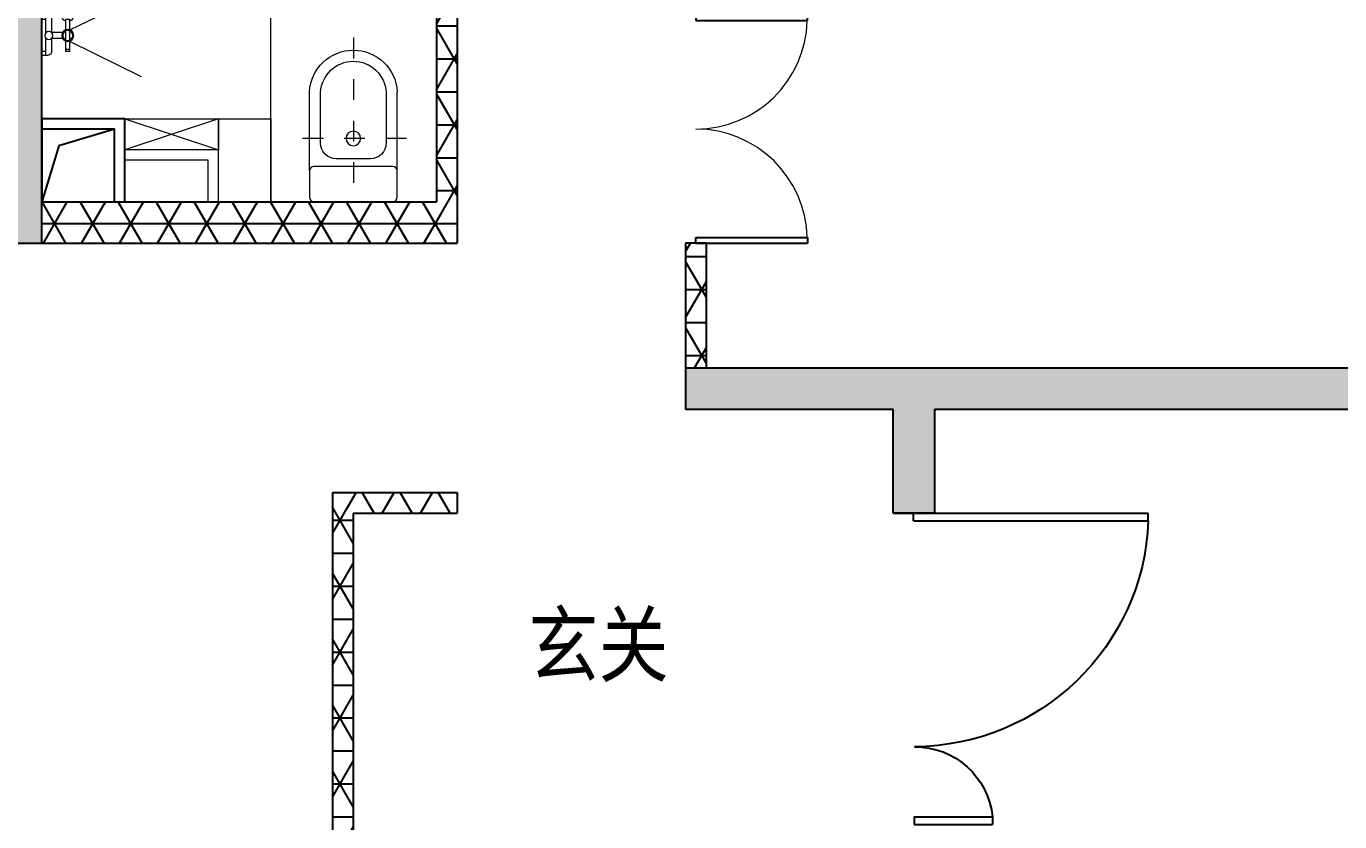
# Model space of a CAD drawing. Extents: x 512858 to 514372, y -232486 to -231710.
# Drawn here: x 513785.95 to 513792.27, y -231979.81 to -231975.98 of the extents above; entities that cross this region are included whole.
import ezdxf

# ---------------------------------------------------------------- set-up
doc = ezdxf.new("R2010")
doc.units = 0
doc.header["$LTSCALE"] = 1000
doc.linetypes.add('A1户型$1$DASH', pattern=[0.35, 0.25, -0.1])
doc.layers.get('0').update_dxf_attribs({"color": 252})
for name, color, linetype in [('2#HXT-标准层$0$A-FIRE-DOOR', 253, 'Continuous'), ('2#HXT-标准层$0$A-PATT-COLU', 253, 'Continuous'), ('2#HXT-标准层$0$A-STR-CONC-B', 253, 'Continuous'), ('2#HXT-标准层$0$A-WALL-S', 253, 'Continuous'), ('A-ANNO-100-TXT', 252, 'Continuous'), ('A1户型$1$A-DOOR', 252, 'Continuous'), ('A1户型$1$A-FIRE-DOOR', 252, 'Continuous'), ('A1户型$1$A-HOLE-E', 252, 'Continuous'), ('A1户型$1$A-PATT-COLU', 252, 'Continuous'), ('A1户型$1$A-STR-CONC-B', 252, 'Continuous'), ('A1户型$1$A-WALL-S', 252, 'Continuous'), ('A1户型$1$WALL', 252, 'Continuous')]:
    doc.layers.add(name, color=color, linetype=linetype)
doc.layers.add('A1户型$1$AE-FURN-MOVE', color=252, linetype='Continuous', lineweight=20)
doc.styles.add('TYDG_02', font='TSSDENG.shx', dxfattribs={"width": 0.8, "bigfont": 'hztxt.shx'})
pattern_1 = [(0, (0, 0), (0, 158.75), []), (60, (0, 0), (-137.4815328507796, 79.37500000000001), []), (120, (0, 0), (-137.4815328507796, -79.37499999999996), [])]

# ---------------------------------------------------------------- blocks, each defined once
blk = doc.blocks.new('2新125A1户型$0$69865866586652f-nezb')
at = {"color": 250, "linetype": 'A1户型$1$DASH', "ltscale": 0.2}
for p, q in [((296756.9578622218, 367900.9433866178), (296756.9578622218, 367110.7504130057)), ((296501.2078622218, 367415.7504130056), (297012.7078622218, 367415.7504130055))]:
    blk.add_line(p, q, dxfattribs=at)
for p, q in [((296545.8864336504, 367259.3218415772), (296545.8864336504, 367640.6232263052)), ((296968.0292907933, 367259.3218415772), (296968.0292907933, 367640.6232263052))]:
    blk.add_line(p, q)
at = {"color": 250}
blk.add_lwpolyline([(296599.457862222, 367640.6232263052), (296599.4578622216, 367392.9732391588, 0.4142135623731237), (296674.4578622217, 367317.9732391588), (296839.4578622218, 367317.9732391588, 0.4142135623730951), (296914.4578622218, 367392.9732391588), (296914.457862222, 367640.6232263052)], format="xyb", dxfattribs=at)
blk.add_lwpolyline([(296545.8864336504, 367259.3218415772, -0.4142135623731278), (296567.3150050789, 367280.7504130056), (296946.6007193646, 367280.7504130055, -0.4142135623729595), (296968.0292907933, 367259.3218415769), (296968.0292907933, 367132.1789844341, -0.4142135623732138), (296946.6007193647, 367110.7504130055), (296567.3150050788, 367110.7504130057, -0.4142135623730951), (296545.8864336504, 367132.1789844343)], format="xyb", close=True)
blk.add_circle((296756.9578622218, 367415.7504130056), 35.15279190794223, dxfattribs=at)
blk.add_arc((296756.9578622218, 367629.3797336624), 211.3706793431093, 3.049187633399159, 176.9508123666008)
blk.add_arc((296756.9578622218, 367629.3797336624), 157.7992507716807, 3.049187633399159, 176.9508123666008, dxfattribs=at)
blk = doc.blocks.new('2新128A1户型$0$6986586658ff3d')
at = {"layer": 'A1户型$1$AE-FURN-MOVE'}
for p, q in [((-100.8000000000466, 76.8000000002794), (-81.60000000009313, 76.8000000002794)), ((-100.7999999998137, -76.79999999981374), (-100.8000000000466, 76.8000000002794)), ((-81.5999999998603, -76.79999999981374), (-81.60000000009313, 76.8000000002794)), ((-14.39999999990687, 12.69960630335845), (-14.39999999990687, 76.79999996651895)), ((14.39999992749654, 96.00000000023283), (33.60000000009313, 96.00000000023283)), ((14.39999999990687, 12.69960627146065), (14.4000000001397, 96.00000000023283)), ((14.4000000001397, 76.8000000002794), (33.60000000009313, 76.8000000002794)), ((-66.25846837065183, 14.39999999990687), (-12.69960628706031, 14.39999999990687)), ((12.69960628729314, 14.4000000001397), (14.4000000001397, 14.4000000001397)), ((-66.258468370419, -14.39999999990687), (-12.69960629497655, -14.39999999990687)), ((-14.39999999990687, -76.79999996651895), (-14.39999999990687, -12.69960630335845)), ((12.69960629544221, -14.39999999967404), (14.4000000001397, -14.39999999967404)), ((14.39999999990687, -95.99999999976717), (14.39999999990687, -12.69960627099499)), ((-100.7999999998137, -67.19999999995343), (-81.60000000009313, -67.20000000018626)), ((-100.7999999998137, -76.79999999981374), (-81.5999999998603, -76.79999999981374)), ((14.4000000001397, -76.7999999995809), (33.5999999998603, -76.7999999995809)), ((14.40000001108274, -95.99999999976717), (33.5999999998603, -95.99999999953434))]:
    blk.add_line(p, q, dxfattribs=at)
for points in [[(-100.7999999995809, 27.15290039801039), (-444.8149358539376, 193.7543856438715)], [(-99.28472210257314, -27.64194762450643), (-444.8149358532391, -197.069886776153)]]:
    blk.add_lwpolyline(points, dxfattribs=at)
for centre, radius in [((-91.1999999997206, 2.328306e-10), 28.79999999999999), ((-91.1999999997206, 2.328306e-10), 23.99999999999999), ((0, 2.328306e-10), 19.2)]:
    blk.add_circle(centre, radius, dxfattribs=at)
for centre, radius, start, end in [((-91.19999999995343, 96.0000000053551), 28.79999999999999, 289.4712206301563, 250.5287793572664), ((9.529881745344028, 72.1051773831714), 24.38607388944711, 78.48005776720825, 168.9000772847705), ((9.529881745344028, -72.10517738224007), 24.38607388944711, 191.0999227152295, 281.5199422485274)]:
    blk.add_arc(centre, radius, start, end, dxfattribs=at)
blk = doc.blocks.new('2新118A1户型$0$$DorLib2D$00000002')
for p, q in [((-0.5, -1e-16), (-0.5000000000000007, 0.4875)), ((-0.4750000000000007, 0.4875), (-0.5000000000000007, 0.4875)), ((-0.475, 0), (-0.4750000000000007, 0.4875)), ((0.475, 0), (0.4750000000000007, 0.4875)), ((0.4750000000000007, 0.4875), (0.5000000000000007, 0.4875)), ((0.5, -1e-16), (0.5000000000000007, 0.4875)), ((-0.5, -1e-16), (-0.475, 0)), ((0.5, -1e-16), (0.475, 0))]:
    blk.add_line(p, q)
at = {"lineweight": 13}
for centre, start, end in [((-0.4875, 0), 0, 88.53071641864632), ((0.4875, 0), 91.46928358135371, 180)]:
    blk.add_arc(centre, 0.4875, start, end, dxfattribs=at)
blk = doc.blocks.new('2新122A1户型$0$$DorLib2D$00000225')
at = {"color": 0}
for p, q in [((0.4750000000000032, -0.0014478852985498), (0.4750000000000032, 0.7521225008925327)), ((0.4750000000000032, 0.7521225008925327), (0.5000000000000036, 0.7521225008925363)), ((0.5000000000000036, -0.0014478852985498), (0.5000000000000036, 0.7521225008925363)), ((-0.4999999999999982, -3.6e-15), (-0.5, 0.252035990386009)), ((-0.4750000000000014, 0.252035990386009), (-0.5, 0.252035990386009)), ((-0.4749999999999996, -3.6e-15), (-0.4750000000000014, 0.252035990386009)), ((-0.4749999999999996, -3.6e-15), (-0.4999999999999947, -3.6e-15)), ((0.4750000000000032, -0.0014478852985498), (0.4999999999999929, -0.0014478852985498))]:
    blk.add_line(p, q, dxfattribs=at)
for centre, radius, start, end in [((0.5046168020419071, -0.0019208093578129), 0.7546247204382253, 92.24926861260724, 179.7237749158362), ((-0.5007908120542499, 0.0025725639174823), 0.2507930763238999, 359.7898704778746, 84.09743784757413)]:
    blk.add_arc(centre, radius, start, end, dxfattribs=at)
blk = doc.blocks.new('2新115A1户型')
at = {"layer": 'A1户型$1$A-PATT-COLU'}
for points in [[(-70462.02434097696, 173202.2341420536), (-70262.02434097696, 173202.2341420536), (-70262.02434097696, 175402.2341420536), (-70462.02434097696, 175402.2341420536)], [(-70262.02434097696, 173102.2341420537), (-70262.02434097696, 173202.2341420536), (-70462.02434097696, 173202.2341420536), (-70462.02434097696, 173102.2341420537)], [(-67162.0243409678, 172302.234142055), (-66162.02434097609, 172302.234142055), (-66062.02434097744, 172368.9008087208), (-66062.02434097696, 172502.2341420536), (-67162.02434096938, 172502.2341420528)], [(-66062.02434097744, 172368.9008087208), (-65962.02434097926, 172302.2341420536), (-60062.02434097714, 172302.2341420536), (-60262.02434097695, 172502.2341420536), (-66062.02434097696, 172502.2341420536)], [(-65962.02434097696, 171802.2341420536), (-65962.02434097926, 172302.2341420536), (-66062.02434097744, 172368.9008087208), (-66162.02434097609, 172302.234142055), (-66162.02434097696, 171802.2341420536)]]:
    blk.add_hatch(color=256, dxfattribs=at).paths.add_polyline_path(points)
h = blk.add_hatch(dxfattribs=at)
h.set_pattern_fill('NET3', color=256, scale=50, style=0)
h.set_pattern_definition(pattern_1)
h.paths.add_polyline_path([(-68295.3576743105, 174368.9008087209), (-68362.02434097689, 174402.2341420539), (-68362.02434097766, 173302.2341420536), (-68262.02434097785, 173102.2341420536), (-68262.02434097696, 174302.2341420542)])
h = blk.add_hatch(dxfattribs=at)
h.set_pattern_fill('NET3', color=256, scale=50, style=0)
h.set_pattern_definition(pattern_1)
h.paths.add_polyline_path([(-70262.02434097427, 173302.2341420536), (-70262.02434097427, 173102.2341420536), (-68262.02434097785, 173102.2341420536), (-68362.02434097766, 173302.2341420536)])
h = blk.add_hatch(dxfattribs=at)
h.set_pattern_fill('NET3', color=256, scale=50, style=0)
h.set_pattern_definition(pattern_1)
h.paths.add_polyline_path([(-67062.02434097047, 172502.2341420528), (-67062.0243409746, 173102.2341420531), (-67162.02434097411, 173102.2341420523), (-67162.02434096938, 172502.2341420528)])
h = blk.add_hatch(dxfattribs=at)
h.set_pattern_fill('NET3', color=256, scale=50, style=0)
h.set_pattern_definition(pattern_1)
h.paths.add_polyline_path([(-68762.22359571813, 171802.1808309635), (-68862.22398824524, 171902.1808309825), (-68862.21653017693, 170002.1612233853), (-68762.21692270154, 170102.1612233649)])
h = blk.add_hatch(dxfattribs=at)
h.set_pattern_fill('NET3', color=256, scale=50, style=0)
h.set_pattern_definition(pattern_1)
h.paths.add_polyline_path([(-68862.22398824524, 171902.1808309825), (-68762.22359571813, 171802.1808309635), (-68262.22359573306, 171802.1808308826), (-68262.22359571699, 171902.1808308826)])
at = {"layer": 'A1户型$1$A-HOLE-E'}
blk.add_lwpolyline([(-70262.02434097427, 173302.2341420438), (-69912.02434097427, 173302.2341420438), (-69912.02434097427, 173652.2341420438), (-70262.02434097427, 173652.2341420438)], close=True, dxfattribs=at)
blk.add_lwpolyline([(-69912.02434097427, 173652.2341420438), (-70180.95486270568, 173570.737402203), (-70262.02434097724, 173302.2341420438)], dxfattribs=at)
at = {"layer": 'A1户型$1$A-STR-CONC-B'}
for p, q in [((-70262.02434097696, 173202.2341420536), (-70262.02434097696, 175402.2341420536)), ((-70262.02434097696, 173102.2341420537), (-70262.02434097696, 173202.2341420536)), ((-70462.02434097696, 173102.2341420537), (-70262.02434097696, 173102.2341420537)), ((-67162.02434096938, 172502.2341420528), (-66062.02434097696, 172502.2341420536)), ((-67162.02434096938, 172502.2341420528), (-67162.0243409678, 172302.234142055)), ((-66062.02434097696, 172502.2341420536), (-60262.02434097695, 172502.2341420536)), ((-67162.0243409678, 172302.234142055), (-66162.02434097609, 172302.234142055)), ((-66162.02434097696, 171802.2341420536), (-66162.02434097609, 172302.234142055)), ((-65962.02434097696, 171802.2341420536), (-65962.02434097926, 172302.2341420536)), ((-65962.02434097926, 172302.2341420536), (-60062.02434097714, 172302.2341420536)), ((-66162.02434097696, 171802.2341420536), (-65962.02434097696, 171802.2341420536))]:
    blk.add_line(p, q, dxfattribs=at)
at = {"layer": 'A1户型$1$A-WALL-S'}
for p, q in [((-68362.02434097689, 174402.2341420539), (-68362.02434097766, 173302.2341420536)), ((-68262.02434097696, 174302.2341420542), (-68262.02434097785, 173102.2341420536)), ((-70262.02434097427, 173302.2341420536), (-68362.02434097766, 173302.2341420536)), ((-70262.02434097427, 173102.2341420536), (-68262.02434097785, 173102.2341420536)), ((-67062.0243409746, 173102.2341420531), (-67162.02434097411, 173102.2341420523)), ((-67162.02434097411, 173102.2341420523), (-67162.02434096938, 172502.2341420528)), ((-67062.02434097047, 172502.2341420528), (-67062.0243409746, 173102.2341420531)), ((-68862.22398824524, 171902.1808309825), (-68862.21653017693, 170002.1612233853)), ((-68862.22398824524, 171902.1808309825), (-68262.22359571699, 171902.1808308826)), ((-68262.22359571699, 171902.1808308826), (-68262.22359573306, 171802.1808308826)), ((-68762.22359571813, 171802.1808309635), (-68762.21692270154, 170102.1612233649)), ((-68762.22359571813, 171802.1808309635), (-68262.22359573306, 171802.1808308826)), ((-66162.02434097696, 171802.2341420536), (-65962.02434097696, 171802.2341420536))]:
    blk.add_line(p, q, dxfattribs=at)
at = {"layer": 'A1户型$1$AE-FURN-MOVE'}
for points in [[(-70262.02434097696, 173302.2341420438), (-69160.07434097708, 173302.2341420438), (-69160.07434097708, 174202.2341420443), (-69659.42434097703, 174602.2341420443), (-70262.02434097696, 174602.2341420443)], [(-69412.02434097705, 173552.2341420438), (-69862.02434097724, 173552.2341420438), (-69862.02434097724, 173702.2341420438), (-69412.02434097705, 173702.2341420438)], [(-69412.02434097705, 173702.2341420438), (-69160.07434097708, 173702.2341420438), (-69160.07434097708, 173302.2341420438), (-69412.02434097705, 173302.2341420438)], [(-69862.02434097724, 173502.2341420438), (-69862.02434097724, 173302.2341420438), (-69461.97702081563, 173302.2341420438), (-69461.97702081563, 173502.2341420438)]]:
    blk.add_lwpolyline(points, close=True, dxfattribs=at)
for points in [[(-69412.02434097705, 173702.2341420438), (-69862.02434097724, 173552.2341420438)], [(-69862.02434097724, 173702.2341420438), (-69412.02434097705, 173552.2341420438)], [(-69412.02434097705, 173302.2341420438), (-69412.02434097705, 173552.2341420438), (-69862.02434097724, 173552.2341420438)]]:
    blk.add_lwpolyline(points, dxfattribs=at)
at = {"layer": 'A1户型$1$WALL'}
blk.add_lwpolyline([(-70262.02434097724, 173302.2341420438), (-69862.02434097724, 173302.2341420438), (-69862.02434097724, 173702.2341420438), (-70262.02434097724, 173702.2341420438)], close=True, dxfattribs=at)
at = {"layer": 'A1户型$1$A-DOOR', "xscale": 1100, "yscale": 1100, "zscale": 100, "rotation": 270.0000000004536}
blk.add_blockref('2新118A1户型$0$$DorLib2D$00000002', (-67112.02434097891, 173652.2341420531), dxfattribs=at)
at = {"layer": 'A1户型$1$A-FIRE-DOOR', "xscale": -1500, "yscale": 1500, "zscale": 200, "rotation": 270}
blk.add_blockref('2新122A1户型$0$$DorLib2D$00000225', (-66062.02434097696, 171052.2341420536), dxfattribs=at)
at = {"layer": 'A1户型$1$AE-FURN-MOVE', "extrusion": (-2.827976156196274e-05, 4.507569148909934e-07, 0.999999999600026), "xscale": -1}
blk.add_blockref('2新128A1户型$0$6986586658ff3d', (-70228.42431288052, 174102.9203402387, 2.065506008601206), dxfattribs=at)
at = {"layer": 'A1户型$1$AE-FURN-MOVE', "extrusion": (0, 0, -1), "zscale": -1}
blk.add_blockref('2新125A1户型$0$69865866586652f-nezb', (-227994.9335212442, -193808.5162709619), dxfattribs=at)
blk = doc.blocks.new('2新602#HXT-标准层$0$$DorLib2D$00000225')
at = {"color": 0}
for p, q in [((0.4750000000000032, -0.0014478852985498), (0.4750000000000032, 0.7521225008925327)), ((0.4750000000000032, 0.7521225008925327), (0.5000000000000036, 0.7521225008925363)), ((0.5000000000000036, -0.0014478852985498), (0.5000000000000036, 0.7521225008925363)), ((-0.4999999999999982, -3.6e-15), (-0.5, 0.252035990386009)), ((-0.4750000000000014, 0.252035990386009), (-0.5, 0.252035990386009)), ((-0.4749999999999996, -3.6e-15), (-0.4750000000000014, 0.252035990386009)), ((-0.4749999999999996, -3.6e-15), (-0.4999999999999947, -3.6e-15)), ((0.4750000000000032, -0.0014478852985498), (0.4999999999999929, -0.0014478852985498))]:
    blk.add_line(p, q, dxfattribs=at)
for centre, radius, start, end in [((0.5046168020419071, -0.0019208093578129), 0.7546247204382253, 92.24926861260724, 179.7237749158362), ((-0.5007908120542499, 0.0025725639174823), 0.2507930763238999, 359.7898704778746, 84.09743784757413)]:
    blk.add_arc(centre, radius, start, end, dxfattribs=at)
blk = doc.blocks.new('2新572#HXT-标准层')
at = {"layer": '2#HXT-标准层$0$A-PATT-COLU'}
for points in [[(-59162.02434097696, -20897.76585794636), (-58162.02434097688, -20897.76585794646), (-58062.02434097706, -20831.09919127972), (-58062.02434097702, -20697.76585794636), (-59162.02434097696, -20697.76585794636)], [(-58062.02434097706, -20831.09919127972), (-57962.02434097727, -20897.76585794633), (-54912.02434097695, -20897.76585794636), (-54912.02434097695, -20697.76585794636), (-58062.02434097702, -20697.76585794636)], [(-57962.024340977, -21397.76585794636), (-57962.02434097727, -20897.76585794633), (-58062.02434097706, -20831.09919127972), (-58162.02434097688, -20897.76585794646), (-58162.024340977, -21397.76585794636)]]:
    blk.add_hatch(color=256, dxfattribs=at).paths.add_polyline_path(points)
at = {"layer": '2#HXT-标准层$0$A-STR-CONC-B'}
for p, q in [((-59162.02434097696, -20697.76585794636), (-58062.02434097702, -20697.76585794636)), ((-59162.02434097696, -20697.76585794636), (-59162.02434097696, -20897.76585794636)), ((-58062.02434097702, -20697.76585794636), (-54912.02434097695, -20697.76585794636)), ((-59162.02434097696, -20897.76585794636), (-58162.02434097688, -20897.76585794646)), ((-58162.024340977, -21397.76585794636), (-58162.02434097688, -20897.76585794646)), ((-57962.024340977, -21397.76585794636), (-57962.02434097727, -20897.76585794633)), ((-57962.02434097727, -20897.76585794633), (-54912.02434097695, -20897.76585794636)), ((-58162.024340977, -21397.76585794636), (-57962.024340977, -21397.76585794636))]:
    blk.add_line(p, q, dxfattribs=at)
at = {"layer": '2#HXT-标准层$0$A-WALL-S'}
blk.add_line((-57962.02434097696, -21397.7638143567), (-58162.02434097696, -21397.7638143567), dxfattribs=at)
at = {"layer": '2#HXT-标准层$0$A-FIRE-DOOR', "xscale": 1500, "yscale": -1500, "zscale": 200, "rotation": 90}
blk.add_blockref('2新602#HXT-标准层$0$$DorLib2D$00000225', (-58062.02434097696, -22147.76585794636), dxfattribs=at)

msp = doc.modelspace()

# ---------------------------------------------------------------- block references
at = {"xscale": 0.001, "yscale": 0.001, "zscale": 0.001}
for name, p in [('2新115A1户型', (513856.2865607127, -232150.126625341)), ('2新572#HXT-标准层', (513848.2865607127, -231956.926625341))]:
    msp.add_blockref(name, p, dxfattribs=at)

# ---------------------------------------------------------------- texts
at = {"layer": 'A-ANNO-100-TXT', "style": 'TYDG_02'}
msp.add_text('玄关', height=0.3375886524822695, dxfattribs=at).set_placement((513788.3678711026, -231979.1383823831))

doc.saveas('drawing.dxf')
